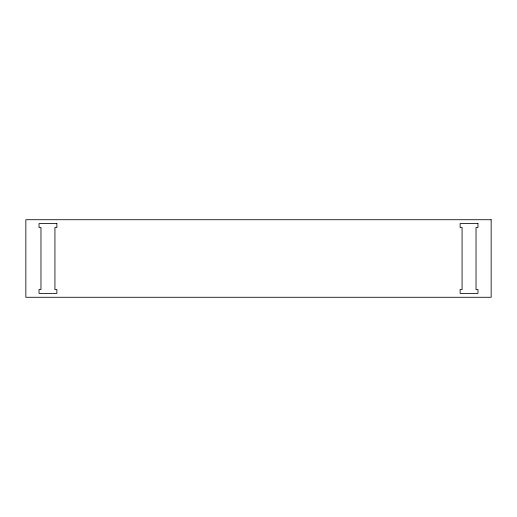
<?xml version="1.0" encoding="UTF-8"?>
<svg xmlns="http://www.w3.org/2000/svg" width="517" height="517" viewBox="0 0 517 517"><rect width="100%" height="100%" fill="white"/><g stroke="black" fill="none" stroke-linecap="round" stroke-linejoin="round"><path stroke-width="0.78" d="M491.15 219.725L25.85 219.725L25.85 297.275L491.15 297.275L491.15 219.725M56.87 223.602L39.033 223.602L39.033 227.48L40.972 227.48L40.972 289.52L39.033 289.52L39.033 293.397L56.87 293.397L56.87 289.52L54.931 289.52L54.931 227.48L56.87 227.48L56.87 223.602M477.966 223.602L460.13 223.602L460.13 227.48L462.069 227.48L462.069 289.52L460.13 289.52L460.13 293.397L477.966 293.397L477.966 289.52L476.028 289.52L476.028 227.48L477.966 227.48L477.966 223.602"/></g></svg>
